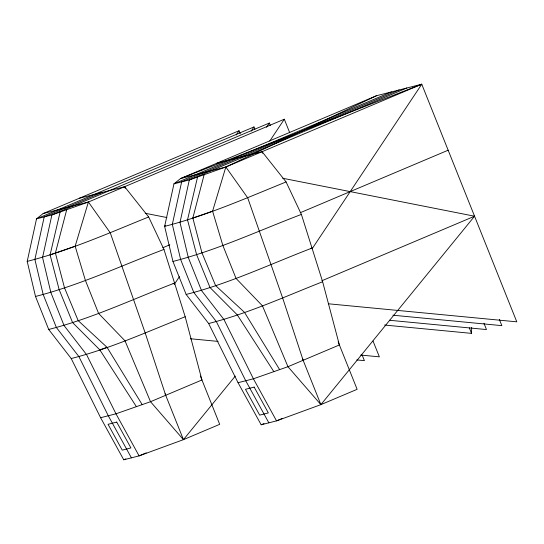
<?xml version="1.0" encoding="UTF-8"?>
<svg xmlns="http://www.w3.org/2000/svg" width="544" height="544" viewBox="0 0 544 544"><rect width="100%" height="100%" fill="white"/><g stroke="black" fill="none" stroke-linecap="round" stroke-linejoin="round"><path stroke-width="0.82" d="M384.533 325.04L471.519 333.37L471.675 327.427M200.376 376.04L219.688 424.334L183.444 439.654L139.101 455.886L123.74 459.796L100.606 417.717L71.21 358.53L48.702 329.46L35.503 296.46L27.2 261.385L36.53 218.858L43.119 213.554L239.034 130.75L240.292 133.892M136.401 406.654L99.838 349.88L72.59 322.572L59.16 289.639L50.089 254.871L60.112 212.031M197.554 177.018L187.53 219.858L196.602 254.626L210.025 287.558L237.272 314.867L273.843 371.64M66.715 209.698L55.4 253.028L64.491 287.776L78.173 320.613L107.025 347.31L142.195 404.627M279.63 369.614L244.46 312.304L215.608 285.6L201.926 252.763L192.834 218.022L204.15 174.685M235.28 376.094L183.444 439.654L150.518 401.71L125.038 340.87L98.614 313.46L85.415 280.452L75.154 246.208L88.4 202.021L284.315 119.211L289.66 132.573M338.13 341.816L357.129 389.32L320.885 404.641L287.96 366.704L262.48 305.857L236.055 278.446L222.85 245.439L212.588 211.194L225.835 167.008L376.475 95.737L421.756 84.204L516.8 321.83L328.603 303.81M236.212 134.987L239.034 130.75M251.172 131.179L253.994 126.936L254.939 129.295M266.533 127.262L269.355 123.026L270.3 125.385M174.257 284.43L179.418 276.672M269.722 141.12L284.315 119.211M312.161 248.71L421.756 84.204L180.56 178.548L173.964 183.845L164.635 226.372L172.938 261.446L186.143 294.447L208.651 323.524L238.048 382.704L261.174 424.789L276.536 420.872L320.885 404.641L474.558 216.22L282.69 178.255M165.254 225.529L164.635 226.372C206.455 215.662 246.18 198.132 286.09 181.941L301.39 214.411L322.633 281.738L339.388 344.964L287.96 366.704L253.409 378.794L238.048 382.704M253.994 126.936L36.53 218.858L51.891 214.941L88.4 202.021L110.255 232.812L145.214 333.016L165.702 395.298M102.007 192.467L44.207 216.9L34.877 259.427L43.18 294.501L56.386 327.502L78.887 356.578L108.29 415.759L131.417 457.844M269.355 123.026L51.891 214.941L42.561 257.468L50.864 292.543L64.063 325.55L86.571 354.62L115.967 413.807L139.101 455.886L146.22 452.873M376.475 95.737L180.56 178.548L225.835 167.008L421.756 84.204M391.435 91.929L173.964 183.845L189.326 179.928L225.835 167.008L247.69 197.798L282.656 298.003L303.144 360.284M399.112 89.971L181.648 181.886L172.319 224.414L180.622 259.488L193.82 292.495L216.328 321.565L245.725 380.752L268.858 422.831M406.796 88.012L189.326 179.928L179.996 222.455L188.299 257.53L201.498 290.537L224.006 319.607L253.409 378.794L276.536 420.872L282.234 418.465M162.765 247.758L169.796 244.786M300.2 212.745L448.154 150.212M321.932 280.731L474.558 216.22M123.74 459.796L125.875 458.898M261.174 424.789L264.024 423.579M100.606 417.717L115.967 413.807L150.518 401.71L201.946 379.977L185.191 316.744L163.955 249.424L148.655 216.954C108.746 233.145 69.02 250.675 27.2 261.385M185.191 316.744C147.587 331.561 110.493 348.568 71.21 358.53M322.633 281.738C285.022 296.555 247.928 313.562 208.651 323.524M163.955 249.424C121.366 265.601 79.757 285.158 35.503 296.46M301.39 214.411C258.801 230.588 217.192 250.152 172.938 261.446M173.053 283.682L174.617 283.07C132.899 299.064 92.147 318.478 48.702 329.46M310.495 248.676L312.052 248.064C270.334 264.071 229.582 283.451 186.143 294.447M99.838 349.88L107.025 347.31M50.089 254.871L75.154 246.208M192.834 218.022L212.588 211.194M79.363 198.24L124.644 186.701L148.655 216.954M216.804 163.227L262.086 151.694L286.09 181.941M43.119 213.554L88.4 202.021M392.897 315.214L501.84 325.645L499.324 319.355M389.361 320.26L486.479 329.555L483.963 323.272M190.318 338.742L218.137 341.408M360.781 355.062L379.365 356.844L373.055 341.081M356.803 359.924L364.405 360.652L362.195 355.137M145.248 213.268L166.92 217.559M469.316 327.848L471.519 333.37M262.086 151.694L262.711 153.265M302.512 358.714L320.885 404.641M124.644 186.701L125.276 188.278M165.077 393.727L183.444 439.654M116.715 422.096L108.045 424.306L122.244 450.14L130.914 447.93L116.715 422.096M254.15 387.09L245.48 389.3L259.678 415.126L268.348 412.916L254.15 387.09"/></g></svg>
